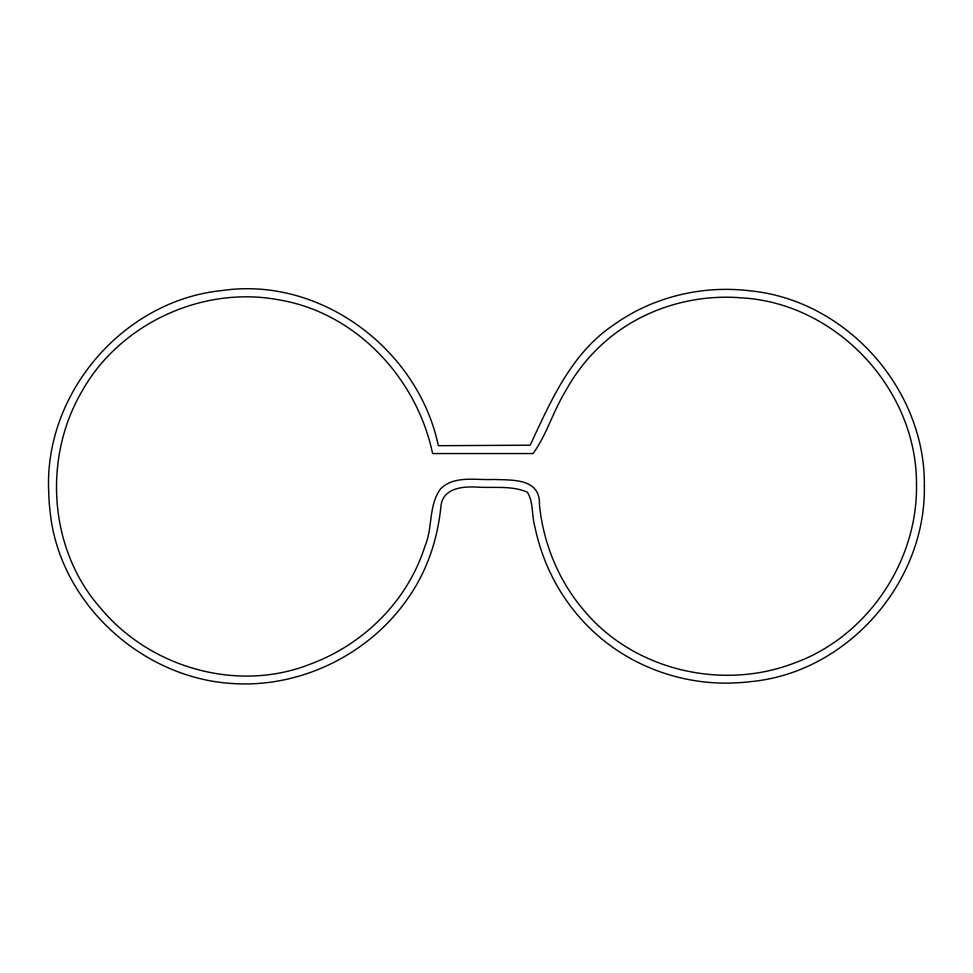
<?xml version="1.0" encoding="UTF-8"?>
<svg xmlns="http://www.w3.org/2000/svg" width="973" height="973" viewBox="0 0 973 973"><rect width="100%" height="100%" fill="white"/><g stroke="black" fill="none" stroke-linecap="round" stroke-linejoin="round"><path stroke-width="1.46" d="M916.493 484.432C917.843 561.932 866.821 637.254 793.579 663.331C721.309 690.903 632.791 669.886 583.326 609.621C558.344 580.224 543.214 542.934 539.443 504.61C540.392 477.913 512.126 480.273 493.615 479.458C476.052 480.37 454.744 475.201 440.757 488.604C428.29 505.133 432.949 527.646 424.994 546.145C419.424 563.708 411.032 580.346 400.377 595.379C378.083 626.819 345.962 651.046 309.803 664.328C237.096 692.898 149.757 667.587 100.414 607.93C48.857 549.502 42.848 458.441 81.696 391.766C119.424 323.9 202.056 285.563 278.254 299.745C355.704 312.309 416.821 377.974 432.596 453.552L533.07 453.552C546.546 435.004 553.029 411.701 565.07 391.937C576.284 371.345 591.243 352.749 609.487 337.972C645.853 308.186 694.065 294.065 740.794 297.811C836.087 302.676 917.089 389.2 916.493 484.432M924.35 486.062C926.053 582.9 846.984 672.915 750.147 681.696A211.846 211.846 0 0 1 734.846 682.9C681.988 685.466 628.303 665.775 590.392 628.68C572.015 610.874 557.261 589.37 547.154 565.86C541.779 553.321 537.692 540.222 534.919 526.867C531.501 515.508 533.751 502.518 527.354 492.216C512.029 485.369 493.7 488.166 477.086 487.12C462.613 486.22 442.666 488.118 440.903 506.386C437.741 538.628 427.39 570.336 408.782 597.045C372.343 650.852 308.271 684.505 243.274 683.934A182.535 182.535 0 0 1 227.95 683.192C139.175 675.736 59.548 601.873 50.195 512.455A208.149 208.149 0 0 1 48.711 492.046C43.7 393.214 123.547 300.292 222.063 290.55C320.604 276.004 418.195 349.453 438.337 445.695L530.163 445.208C550.827 400.912 571.431 353.126 613.647 324.921C652.506 296.972 702.068 285.053 749.478 290.769C846.109 299.769 925.724 389.212 924.35 486.062"/></g></svg>
